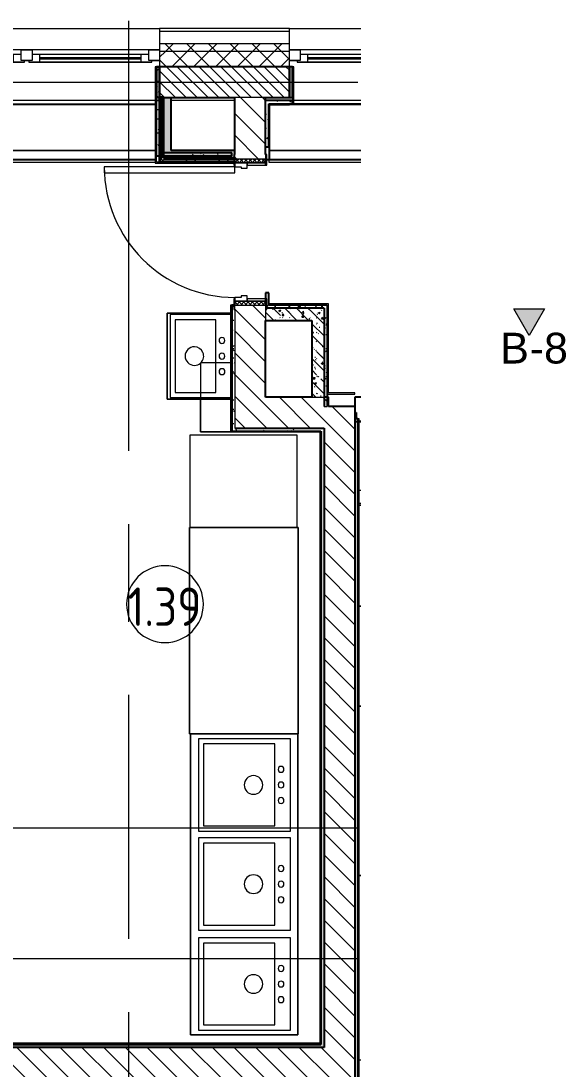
# Model space of a CAD drawing. Header units: millimetres. Extents: x 39286 to 136192, y -1987 to 27400.
# Drawn here: x 55958 to 59505, y 20580 to 27398 of the extents above; entities that cross this region are included whole.
import ezdxf

# ---------------------------------------------------------------- set-up
doc = ezdxf.new("R2010")
doc.units = ezdxf.units.MM
doc.linetypes.add('Осевая', pattern=[3175, 635, -476.25, 1587.5, -476.25])
for name, color, linetype, lineweight in [('A-AREA-IDEN', 7, 'Continuous', 9), ('A-DOOR', 7, 'Continuous', 9), ('A-DOOR-1', 7, 'Continuous', 13), ('A-DOOR-FRAM', 7, 'Continuous', 13), ('A-DOOR-FRAM-1', 7, 'Continuous', 9), ('A-GLAZ', 7, 'Continuous', 9), ('A-GLAZ-1', 7, 'Continuous', 13), ('A-GLAZ-CWMG', 7, 'Continuous', 9), ('A-GLAZ-CWMG-1', 7, 'Continuous', 25), ('A-WALL', 7, 'Continuous', 9), ('G-ANNO-SYMB', 7, 'Continuous', 9), ('I-WALL', 7, 'Continuous', 9), ('P-SANR-FIXT', 7, 'Continuous', 9), ('Оси', 7, 'Continuous', 9), ('Оси-2', 7, 'Осевая', 9)]:
    doc.layers.add(name, color=color, linetype=linetype, lineweight=lineweight)
for name, color, linetype, lineweight, true_color in [('A-WALL-1', 7, 'Continuous', 25, 0x3c3c3c), ('A-WALL-2', 7, 'Continuous', 35, 0x3c3c3c), ('A-WALL-3', 7, 'Continuous', 13, 0x3c3c3c), ('A-WALL-FNSH-1', 7, 'Continuous', 9, 0x3c3c3c), ('A-WALL-FNSH-2', 7, 'Continuous', 13, 0x3c3c3c), ('I-FURN-1', 7, 'Continuous', 9, 0xf0f0f0)]:
    doc.layers.add(name, color=color, linetype=linetype, lineweight=lineweight, true_color=true_color)
doc.styles.add('Arial_1', font='arial.ttf', dxfattribs={"height": 200})
doc.styles.add('GOST Common', font='GOST_Common.ttf', dxfattribs={"width": 0.9, "height": 250})
pattern_1 = [(135, (0, 0), (-70.71068, -70.71068), [])]
pattern_2 = [(45, (0, 0), (-70.71068, 70.71068), []), (135, (0, 0), (-70.71068, -70.71068), [])]
pattern_3 = [(135, (0, 0), (-75.43415, -75.43415), [106.68, -17.78, 3.556, -17.78]), (135, (0, 75.39), (-75.43415, -75.43415), []), (50, (0, 0), (127.52922, -11.15758), [13.335, -146.685]), (355, (0, 0), (-24.66966, 133.74002), [10.668, -117.348]), (100.451, (10.63, -0.93), (102.85973, 122.58178), [11.333, -124.663]), (46.184, (0, 35.56), (189.75516, -29.43036), [20.002, -220.027]), (96.636, (15.81, 33.1), (166.1822, 173.1996), [17, -186.995]), (351.184, (0, 35.56), (166.18393, 173.1976), [16.002, -176.022]), (21, (17.78, 26.67), (106.13027, -71.58603), [13.335, -146.685]), (326, (17.78, 26.67), (43.26188, 128.93175), [10.668, -117.348]), (71.451, (26.62, 20.7), (149.39198, 57.34505), [11.333, -124.663]), (37.5, (0, 0), (2.162228, 59.188357), [3.353, -112.573, 3.353, -115.773, -117.793]), (37.5, (0, 0), (2.162228, 59.188357), [-235.052, 3.353, -114.44]), (7.5, (0, 0), (46.77386, 70.12615), [3.353, -64.567, 3.353, -109.906, -44.894]), (7.5, (0, 0), (46.77386, 70.12615), [-181.178, 3.353, -41.542]), (327.5, (-39.65, 0), (94.91367, -4.010093), [3.353, -41.097, 3.353, -135.331, -184.023]), (327.5, (-39.65, 0), (94.91367, -4.010093), [-183.134, 3.353, -180.67]), (317.5, (-57.43, 0), (103.69057, 17.79882), [3.353, -54.432, 3.353, -88.748, -130.683]), (317.5, (-57.43, 0), (103.69057, 17.79882), [-149.885, 3.353, -127.33])]
pattern_4 = [(0, (0, 0), (121.92, 30.48), [10.058, -81.382, 10.058, -81.382, -487.68]), (0, (0, 0), (121.92, 30.48), [-182.88, 10.058, -172.822, 10.058, -81.382, -213.36]), (0, (0, 0), (121.92, 30.48), [-457.2, 10.058, -50.902, 10.058, -142.342]), (120, (45.72, 15.24), (-87.356454, 90.345817), [10.058, -81.382, 10.058, -81.382, -487.68]), (120, (45.72, 15.24), (-87.356454, 90.345817), [-182.88, 10.058, -172.822, 10.058, -81.382, -213.36]), (120, (45.72, 15.24), (-87.356454, 90.345817), [-457.2, 10.058, -50.902, 10.058, -142.342]), (240, (60.96, 76.2), (-34.563546, -120.825817), [10.058, -81.382, 10.058, -81.382, -487.68]), (240, (60.96, 76.2), (-34.563546, -120.825817), [-182.88, 10.058, -172.822, 10.058, -81.382, -213.36]), (240, (60.96, 76.2), (-34.563546, -120.825817), [-457.2, 10.058, -50.902, 10.058, -142.342])]
pattern_5 = [(45, (0, 0), (-106.066, 106.066), []), (135, (0, 0), (-106.066, -106.066), [])]

# ---------------------------------------------------------------- blocks, each defined once
blk = doc.blocks.new('Прямоугольный импост - Импост структурный с накладкой - 160мм Темный-32302292-План разверток пом_ 1_38_ Этаж 1')
at = {"layer": 'A-GLAZ-CWMG-1'}
for p, q in [((-39.4, 140), (0, 140)), ((0, 140), (0, 40)), ((-10, 40), (-10, 0)), ((0, 40), (-10, 40)), ((-10, 0), (0, 0)), ((0, 0), (0, -17)), ((0, -17), (-39.4, -17))]:
    blk.add_line(p, q, dxfattribs=at)
blk = doc.blocks.new('110_Дверь_СКБ_1Ст_Внутренняя1 - Д-11л 950х2100-32173567-План разверток пом_ 1_38_ Этаж 1')
at = {"layer": 'A-DOOR'}
h = blk.add_hatch(dxfattribs=at)
h.set_pattern_fill('FP_4', color=256, style=0, pattern_type=2)
h.set_pattern_definition([(135, (1826.41, 164.685), (-14.14214, -14.14214), []), (225, (1826.41, 164.685), (14.14214, -14.14214), [])])
h.paths.add_polyline_path([(462.5, -100), (487.5, -100), (487.5, 100), (462.5, 100)])
at = {"layer": 'A-DOOR-FRAM-1'}
h = blk.add_hatch(dxfattribs=at)
h.set_pattern_fill('FP_5', color=256, style=0, pattern_type=2)
h.set_pattern_definition([(45, (-296.384, 164.685), (-14.1421, 14.1421), []), (135, (-296.384, 164.685), (-14.1421, -14.1421), [])])
h.paths.add_polyline_path([(-462.5, -100), (-437.5, -100), (-437.5, 100), (-462.5, 100)])
at = {"layer": 'A-DOOR'}
blk.add_arc((437.5, 100), 850, 90, 180, dxfattribs=at)
at = {"layer": 'A-DOOR-1'}
for p, q in [((437.5, 950), (397.5, 950)), ((397.5, 950), (397.5, 100)), ((437.5, 100), (437.5, 950)), ((397.5, 100), (437.5, 100))]:
    blk.add_line(p, q, dxfattribs=at)
at = {"layer": 'A-DOOR-FRAM'}
for p, q in [((-422.5, 108), (-492.5, 108)), ((-492.5, 108), (-492.5, 100)), ((-492.5, 100), (-422.5, 100)), ((-437.5, 100), (-462.5, 100)), ((-462.5, 100), (-462.5, -100)), ((-412.5, 100), (-437.5, 100)), ((-437.5, 100), (-437.5, 20)), ((-437.5, -100), (-437.5, 100)), ((-422.5, 100), (-437.5, 100)), ((-437.5, 100), (-437.5, 99)), ((-437.5, 99), (-422.5, 99)), ((-422.5, 100), (-422.5, 108)), ((-422.5, 99), (-422.5, 100)), ((-412.5, 60), (-412.5, 100)), ((437.5, 100), (437.5, 60)), ((462.5, 100), (437.5, 100)), ((517.5, 108), (447.5, 108)), ((447.5, 108), (447.5, 100)), ((462.5, 100), (447.5, 100)), ((447.5, 100), (447.5, 99)), ((447.5, 100), (517.5, 100)), ((447.5, 99), (462.5, 99)), ((462.5, 20), (462.5, 100)), ((487.5, 100), (462.5, 100)), ((462.5, 100), (462.5, -100)), ((462.5, 99), (462.5, 100)), ((487.5, -100), (487.5, 100)), ((517.5, 100), (517.5, 108)), ((-437.5, 20), (-402.5, 20)), ((-422.5, 20), (-437.5, 20)), ((-437.5, 20), (-437.5, -100)), ((-422.5, -100), (-422.5, 20)), ((-402.5, 60), (-412.5, 60)), ((-402.5, 20), (-402.5, 60)), ((437.5, 60), (427.5, 60)), ((427.5, 60), (427.5, 20)), ((427.5, 20), (462.5, 20)), ((462.5, 20), (447.5, 20)), ((447.5, 20), (447.5, -100)), ((462.5, -100), (462.5, 20)), ((-422.5, -100), (-492.5, -100)), ((-492.5, -100), (-492.5, -108)), ((-492.5, -108), (-422.5, -108)), ((-462.5, -100), (-437.5, -100)), ((-437.5, -100), (-422.5, -100)), ((-422.5, -108), (-422.5, -100)), ((447.5, -100), (462.5, -100)), ((517.5, -100), (447.5, -100)), ((447.5, -100), (447.5, -108)), ((447.5, -108), (517.5, -108)), ((462.5, -100), (487.5, -100)), ((517.5, -108), (517.5, -100))]:
    blk.add_line(p, q, dxfattribs=at)
blk = doc.blocks.new('120_Окно_СКБ_2Ст - 120_Окно_СКБ_2Ст 2100х2400 _мал створка справа_-19092174-План разверток пом_ 1_38_ Этаж 1')
at = {"layer": 'A-GLAZ'}
for p, q in [((1050, -5), (-1050, -5)), ((-930, -55), (100, -55)), ((100, -65), (-930, -65)), ((270, -55), (930, -55)), ((930, -65), (270, -65)), ((-1050, -75), (-1000, -75)), ((170, -75), (200, -75)), ((1000, -75), (1050, -75))]:
    blk.add_line(p, q, dxfattribs=at)
at = {"layer": 'A-GLAZ-1'}
for p, q in [((-1050, -75), (-1050, -5)), ((-1050, -5), (-980, -5)), ((-980, -5), (-980, -75)), ((150, -35), (-980, -35)), ((-980, -35), (-980, -75)), ((-930, -85), (-930, -35)), ((100, -85), (100, -35)), ((150, -75), (150, -5)), ((150, -5), (220, -5)), ((150, -75), (150, -35)), ((220, -5), (220, -75)), ((980, -35), (220, -35)), ((220, -35), (220, -75)), ((270, -85), (270, -35)), ((930, -85), (930, -35)), ((980, -75), (980, -5)), ((980, -5), (1050, -5)), ((980, -75), (980, -35)), ((1050, -5), (1050, -75)), ((-980, -75), (-1050, -75)), ((-980, -75), (-1000, -75)), ((-1000, -75), (-1000, -85)), ((-1000, -85), (170, -85)), ((170, -85), (-1000, -85)), ((220, -75), (150, -75)), ((170, -75), (150, -75)), ((170, -85), (170, -75)), ((220, -75), (200, -75)), ((200, -75), (200, -85)), ((200, -85), (1000, -85)), ((1000, -85), (200, -85)), ((1050, -75), (980, -75)), ((1000, -75), (980, -75)), ((1000, -85), (1000, -75))]:
    blk.add_line(p, q, dxfattribs=at)
blk = doc.blocks.new('120_Окно_СКБ_2Ст - 120_Окно_СКБ_2Ст 2300х2400 _мал створка справа_-19949978-План разверток пом_ 1_38_ Этаж 1')
at = {"layer": 'A-GLAZ'}
for p, q in [((-685.6, -5), (-1150, -5)), ((-1030, -55), (-685.6, -55)), ((-685.6, -65), (-1030, -65)), ((-1150, -75), (-1100, -75))]:
    blk.add_line(p, q, dxfattribs=at)
at = {"layer": 'A-GLAZ-1'}
for p, q in [((-1150, -75), (-1150, -5)), ((-1150, -5), (-1080, -5)), ((-1080, -5), (-1080, -75)), ((-685.6, -35), (-1080, -35)), ((-1080, -35), (-1080, -75)), ((-1030, -85), (-1030, -35)), ((-1080, -75), (-1150, -75)), ((-1080, -75), (-1100, -75)), ((-1100, -75), (-1100, -85)), ((-1100, -85), (-685.6, -85)), ((-685.6, -85), (-1100, -85))]:
    blk.add_line(p, q, dxfattribs=at)
blk = doc.blocks.new('Стол базовый прямоугольный - 1_222п-25546298-План разверток пом_ 1_38_ Этаж 1')
at = {"layer": 'I-FURN-1'}
for p, q in [((350, 300), (-350, 300)), ((-350, 300), (-350, -300)), ((350, -300), (350, 300)), ((-350, -300), (350, -300))]:
    blk.add_line(p, q, dxfattribs=at)
blk = doc.blocks.new('Мойка кухонная - Мойка Steel Hammer SH R 5151 GLOWE 2-25614168-План разверток пом_ 1_38_ Этаж 1')
at = {"layer": 'P-SANR-FIXT'}
for p, q in [((-270, -5.7), (-270, -400)), ((270, -201.6), (270, -5.7)), ((43, -102.3), (-236.6, -102.3)), ((-236.6, -102.3), (-236.6, -366.4)), ((236.1, -102.3), (43, -102.3)), ((236.1, -201.6), (236.1, -102.3)), ((236.1, -366.4), (236.1, -201.6)), ((270, -400), (270, -201.6)), ((-270, -400), (270, -400)), ((-236.6, -366.4), (236.1, -366.4))]:
    blk.add_line(p, q, dxfattribs=at)
for centre, radius, start, end in [((-101.6, -61.9), 19, 90, 180), ((-101.6, -61.9), 19, 180, 270), ((-101.6, -61.9), 19, 360, 90), ((-101.6, -61.9), 19.1, 270, 360), ((0, -61.9), 19, 360, 180), ((0, -61.9), 19, 180, 360), ((101.6, -61.9), 19.1, 360, 180), ((101.6, -61.9), 19.1, 180, 360), ((0, -241.3), 60.5, 45, 180), ((0, -241.3), 60.5, 41.2611, 44.69648), ((0, -241.3), 60.5, 360, 41.2611), ((0, -241.3), 60.5, 180, 360)]:
    blk.add_arc(centre, radius, start, end, dxfattribs=at)
blk = doc.blocks.new('Мойка кухонная - Мойка Steel Hammer SH R 5151 GLOWE 4-25621774-План разверток пом_ 1_38_ Этаж 1')
at = {"layer": 'P-SANR-FIXT'}
for p, q in [((300, 0), (-300, 0)), ((-300, 0), (-300, -600)), ((300, -600), (300, 0)), ((266.1, -102.3), (-266.6, -102.3)), ((-266.6, -102.3), (-266.6, -566.4)), ((266.1, -566.4), (266.1, -102.3)), ((-300, -600), (300, -600)), ((-266.6, -566.4), (266.1, -566.4))]:
    blk.add_line(p, q, dxfattribs=at)
for centre, radius, start, end in [((-101.6, -61.9), 19, 90, 180), ((-101.6, -61.9), 19, 180, 270), ((-101.6, -61.9), 19, 360, 90), ((-101.6, -61.9), 19.1, 270, 360), ((0, -61.9), 19, 360, 180), ((0, -61.9), 19, 180, 360), ((101.6, -61.9), 19.1, 360, 180), ((101.6, -61.9), 19.1, 180, 360), ((0, -241.3), 60.5, 360, 180), ((0, -241.3), 60.5, 180, 360)]:
    blk.add_arc(centre, radius, start, end, dxfattribs=at)
blk = doc.blocks.new('Стол базовый прямоугольный - 1_10п-25623330-План разверток пом_ 1_38_ Этаж 1')
at = {"layer": 'I-FURN-1'}
for p, q in [((-600, -281.5), (-600, -292.9)), ((600, -292.9), (600, -281.5))]:
    blk.add_line(p, q, dxfattribs=at)
blk = doc.blocks.new('Стол базовый прямоугольный - 1_9п-25623437-План разверток пом_ 1_38_ Этаж 1')
at = {"layer": 'I-FURN-1'}
for p, q in [((-550, -281.5), (-550, -292.9)), ((550, -292.9), (550, -281.5))]:
    blk.add_line(p, q, dxfattribs=at)
blk = doc.blocks.new('Мойка кухонная - Мойка Steel Hammer SH R 5151 GLOWE 2-25623856-План разверток пом_ 1_38_ Этаж 1')
at = {"layer": 'P-SANR-FIXT'}
blk.add_line((270, 19.4), (270, 8), dxfattribs=at)
blk = doc.blocks.new('Зашивка приборов отопления8 - Зашивка приборов отопления-33277697-План разверток пом_ 1_38_ Этаж 1')
at = {"layer": 'A-WALL'}
for p, q in [((54112, 26880), (52068, 26880)), ((52060.5, 26860), (52060.5, 26852)), ((52068, 26555), (54112, 26555)), ((54112, 26555), (52068, 26555)), ((52068, 26480), (54112, 26480))]:
    blk.add_line(p, q, dxfattribs=at)
blk = doc.blocks.new('Зашивка приборов отопления9 - Зашивка приборов отопления-33277916-План разверток пом_ 1_38_ Этаж 1')
at = {"layer": 'A-WALL'}
for p, q in [((52169.4, 26880), (51733, 26880)), ((51578, 26555), (52169.4, 26555)), ((52169.4, 26555), (51578, 26555)), ((51570, 26500), (51570, 26480)), ((51570, 26480), (52169.4, 26480))]:
    blk.add_line(p, q, dxfattribs=at)
blk = doc.blocks.new('Марка_Помещения - Номер-25198446-План разверток пом_ 1_38_ Этаж 1')
at = {"layer": 'A-AREA-IDEN'}
for start, end in [(360, 180), (180, 360)]:
    blk.add_arc((0, 0), 2.5, start, end, dxfattribs=at)
blk = doc.blocks.new('Фасад - Марка фасада_Указатель-25386507-План разверток пом_ 1_38_ Этаж 1')
at = {"layer": 'G-ANNO-SYMB'}
blk.add_hatch(color=256, dxfattribs=at).paths.add_polyline_path([(-1, 0), (0, 1.732), (1, 0), (0, 0)])
for p, q in [((0, 1.732), (-1, 0)), ((1, 0), (0, 1.732)), ((-1, 0), (0, 0)), ((0, 0), (1, 0))]:
    blk.add_line(p, q, dxfattribs=at)

msp = doc.modelspace()

# ---------------------------------------------------------------- hatches: boundary and pattern name
at = {"layer": 'A-WALL'}
h = msp.add_hatch(dxfattribs=at)
h.set_pattern_fill('FP_9', color=256, style=0, pattern_type=2)
h.set_pattern_definition(pattern_2)
h.paths.add_polyline_path([(57705, 27200), (57705, 27250), (56860, 27250), (56860, 27200), (57668, 27200)])
h.paths.add_polyline_path([(54760, 27200), (54760, 27250), (53860, 27250), (53860, 27200), (54158.6, 27200)])
h.paths.add_polyline_path([(50860, 27200), (51760, 27200), (51760, 27250), (50860, 27250)])
h.paths.add_polyline_path([(44560, 27200), (44560, 27250), (42160, 27250), (42160, 27200), (44131.5, 27200)])
h.paths.add_polyline_path([(48760, 27200), (48760, 27250), (47660, 27250), (47660, 27200), (48643.7, 27200)])
h = msp.add_hatch(dxfattribs=at)
h.set_pattern_fill('FP_9', color=256, style=0, pattern_type=2)
h.set_pattern_definition(pattern_2)
h.paths.add_polyline_path([(57668, 27100), (57705, 27100), (57705, 27200), (56860, 27200), (56860, 27100), (57166.7, 27100)])
h.paths.add_polyline_path([(51760, 27100), (51760, 27200), (50860, 27200), (50860, 27100), (51150.4, 27100)])
h.paths.add_polyline_path([(53860, 27100), (54760, 27100), (54760, 27200), (53860, 27200)])
h.paths.add_polyline_path([(48160, 27100), (48760, 27100), (48760, 27200), (47660, 27200), (47660, 27100), (48142.3, 27100)])
h.paths.add_polyline_path([(44560, 27100), (44560, 27200), (42160, 27200), (42160, 27100), (44131.5, 27100)])
h = msp.add_hatch(dxfattribs=at)
h.set_pattern_fill('FP_1', color=256, style=0, pattern_type=2)
h.set_pattern_definition([(135, (0, 0), (-35.35534, -35.35534), [])])
h.paths.add_polyline_path([(57705, 26900), (57705, 27100), (56860, 27100), (56860, 26900), (57668, 26900)])
h.paths.add_polyline_path([(54158.6, 26900), (54160, 26900), (54160, 27100), (53860, 27100), (53860, 26900)])
h.paths.add_polyline_path([(47660, 26900), (48160, 26900), (48160, 27100), (47660, 27100), (47660, 27095.3)])
h.paths.add_polyline_path([(42780, 26900), (44560, 26900), (44560, 27100), (42760, 27100), (42760, 26900)])
h.paths.add_polyline_path([(50860, 26900), (51760, 26900), (51760, 27100), (50860, 27100), (50860, 27095.3)])
at = {"layer": 'I-WALL'}
h = msp.add_hatch(dxfattribs=at)
h.set_pattern_fill('FP_17', color=256, style=0, pattern_type=2)
h.set_pattern_definition(pattern_4)
h.paths.add_polyline_path([(56840, 26900), (56860, 26900), (56860, 27100), (56840, 27100)])
h = msp.add_hatch(dxfattribs=at)
h.set_pattern_fill('FP_17', color=256, style=0, pattern_type=2)
h.set_pattern_definition(pattern_4)
h.paths.add_polyline_path([(57705, 26900), (57725, 26900), (57725, 27100), (57705, 27100)])
h = msp.add_hatch(dxfattribs=at)
h.set_pattern_fill('FP_17', color=256, style=0, pattern_type=2)
h.set_pattern_definition(pattern_4)
h.paths.add_polyline_path([(56840, 26540), (56860, 26540), (56860, 26880), (56840, 26880), (56840, 26819.9)])
h = msp.add_hatch(dxfattribs=at)
h.set_pattern_fill('FP_18', color=256, style=0, pattern_type=2)
h.set_pattern_definition(pattern_5)
h.paths.add_polyline_path([(56872.5, 26480), (56872.5, 26900), (56860, 26900), (56860, 26480)])
h = msp.add_hatch(dxfattribs=at)
h.set_pattern_fill('FP_18', color=256, style=0, pattern_type=2)
h.set_pattern_definition(pattern_5)
h.paths.add_polyline_path([(56872.5, 26492.5), (56885, 26492.5), (56885, 26900), (56872.5, 26900), (56872.5, 26819.9)])
for points in [[(56935, 26505), (56935, 26900), (56885, 26900), (56885, 26505)], [(57342, 26505), (57342, 26530), (57350, 26530), (57350, 26555), (56935, 26555), (56935, 26505), (57166.7, 26505)]]:
    msp.add_hatch(color=256, dxfattribs=at).paths.add_polyline_path(points)
h = msp.add_hatch(dxfattribs=at)
h.set_pattern_fill('FP_2', color=256, style=0, pattern_type=2)
h.set_pattern_definition(pattern_1)
h.paths.add_polyline_path([(57350, 24750), (57550, 24750), (57550, 25550), (57350, 25550), (57350, 25167.9)])
h.paths.add_polyline_path([(57550, 26500), (57550, 26900), (57350, 26900), (57350, 26500)])
h = msp.add_hatch(dxfattribs=at)
h.set_pattern_fill('FP_17', color=256, style=0, pattern_type=2)
h.set_pattern_definition(pattern_4)
h.paths.add_polyline_path([(57668, 26860), (57725, 26860), (57725, 26880), (57550, 26880), (57550, 26860), (57578, 26860)])
h = msp.add_hatch(dxfattribs=at)
h.set_pattern_fill('FP_17', color=256, style=0, pattern_type=2)
h.set_pattern_definition(pattern_4)
h.paths.add_polyline_path([(57558, 25550), (57570, 25550), (57570, 25630), (57550, 25630), (57550, 25590), (57558, 25590), (57558, 25553.2)])
h.paths.add_polyline_path([(57550, 26580), (57570, 26580), (57570, 26860), (57550, 26860), (57550, 26819.9)])
h = msp.add_hatch(dxfattribs=at)
h.set_pattern_fill('FP_17', color=256, style=0, pattern_type=2)
h.set_pattern_definition(pattern_4)
h.paths.add_polyline_path([(57166.7, 26520), (57330, 26520), (57330, 26540), (56840, 26540), (56840, 26520)])
h = msp.add_hatch(dxfattribs=at)
h.set_pattern_fill('FP_18', color=256, style=0, pattern_type=2)
h.set_pattern_definition(pattern_5)
h.paths.add_polyline_path([(56885, 26480), (57342, 26480.2), (57342, 26492.5), (56872.5, 26492.5), (56872.5, 26480)])
h = msp.add_hatch(dxfattribs=at)
h.set_pattern_fill('FP_18', color=256, style=0, pattern_type=2)
h.set_pattern_definition(pattern_5)
h.paths.add_polyline_path([(56885, 26492.5), (57342, 26492.5), (57342, 26505), (56885, 26505)])
h = msp.add_hatch(dxfattribs=at)
h.set_pattern_fill('FP_17', color=256, style=0, pattern_type=2)
h.set_pattern_definition(pattern_4)
h.paths.add_polyline_path([(57350, 24750), (57350, 25520), (57342, 25520), (57342, 25550), (57330, 25550), (57330, 24750)])
h = msp.add_hatch(dxfattribs=at)
h.set_pattern_fill('FP_8', color=256, style=0, pattern_type=2)
h.set_pattern_definition(pattern_3)
h.paths.add_polyline_path([(57850, 25450), (57850, 25530), (57558, 25530), (57558, 25520), (57550, 25520), (57550, 25450), (57668, 25450)])
h = msp.add_hatch(dxfattribs=at)
h.set_pattern_fill('FP_17', color=256, style=0, pattern_type=2)
h.set_pattern_definition(pattern_4)
h.paths.add_polyline_path([(57668, 25530), (57930, 25530), (57930, 25550), (57558, 25550), (57558, 25530)])
h = msp.add_hatch(dxfattribs=at)
h.set_pattern_fill('FP_8', color=256, style=0, pattern_type=2)
h.set_pattern_definition(pattern_3)
h.paths.add_polyline_path([(57850, 24950), (57930, 24950), (57930, 25530), (57850, 25530), (57850, 25167.9)])
h = msp.add_hatch(dxfattribs=at)
h.set_pattern_fill('FP_17', color=256, style=0, pattern_type=2)
h.set_pattern_definition(pattern_4)
h.paths.add_polyline_path([(57930, 24890), (57950, 24890), (57950, 25550), (57930, 25550), (57930, 25167.9)])
h = msp.add_hatch(dxfattribs=at)
h.set_pattern_fill('FP_2', color=256, style=0, pattern_type=2)
h.set_pattern_definition(pattern_1)
h.paths.add_polyline_path([(57930, 24750), (57930, 24890), (57960, 24890), (57960, 24950), (57550, 24950), (57550, 24750), (57668, 24750)])
h = msp.add_hatch(dxfattribs=at)
h.set_pattern_fill('FP_2', color=256, style=0, pattern_type=2)
h.set_pattern_definition(pattern_1)
h.paths.add_polyline_path([(58130, 20720), (58130, 24890), (57930, 24890), (57930, 20720)])
h = msp.add_hatch(dxfattribs=at)
h.set_pattern_fill('FP_17', color=256, style=0, pattern_type=2)
h.set_pattern_definition(pattern_4)
h.paths.add_polyline_path([(57330, 24730), (57930, 24730), (57930, 24750), (57330, 24750)])
h = msp.add_hatch(dxfattribs=at)
h.set_pattern_fill('FP_17', color=256, style=0, pattern_type=2)
h.set_pattern_definition(pattern_4)
h.paths.add_polyline_path([(58150, 18720), (58150, 19320), (58138, 19320), (58138, 19290), (58130, 19290), (58130, 18720)])
h.paths.add_polyline_path([(58150, 20420), (58150, 24810), (58130, 24810), (58130, 20450), (58138, 20450), (58138, 20420)])
h = msp.add_hatch(dxfattribs=at)
h.set_pattern_fill('FP_17', color=256, style=0, pattern_type=2)
h.set_pattern_definition(pattern_4)
h.paths.add_polyline_path([(57910, 20740), (57930, 20740), (57930, 24730), (57910, 24730), (57910, 20748)])
h = msp.add_hatch(dxfattribs=at)
h.set_pattern_fill('FP_17', color=256, style=0, pattern_type=2)
h.set_pattern_definition(pattern_4)
h.paths.add_polyline_path([(51620, 20720), (57930, 20720), (57930, 20740), (51600, 20740), (51600, 20720)])
h = msp.add_hatch(dxfattribs=at)
h.set_pattern_fill('FP_2', color=256, style=0, pattern_type=2)
h.set_pattern_definition(pattern_1)
h.paths.add_polyline_path([(58130, 20520), (58130, 20720), (51600, 20720), (51600, 20520), (57930, 20520)])

# ---------------------------------------------------------------- linework, layer by layer
at = {"layer": 'A-WALL'}
for p, q in [((54760, 27350), (56860, 27350)), ((57705, 27350), (58169.4, 27350)), ((57705, 27250), (56860, 27250)), ((57705, 27200), (56860, 27200)), ((56872.5, 26492.5), (56872.5, 26900)), ((57550, 26900), (57350, 26900)), ((57342, 26492.5), (56872.5, 26492.5)), ((57350, 25520), (57350, 24750)), ((57550, 25520), (57550, 25450)), ((57850, 24950), (57930, 24950)), ((57930, 24890), (57950, 24890))]:
    msp.add_line(p, q, dxfattribs=at)
at = {"layer": 'A-WALL-1'}
for p, q in [((56860, 27100), (56840, 27100)), ((56840, 27100), (56840, 26900)), ((56860, 27100), (56860, 26900)), ((57705, 27100), (56860, 27100)), ((56860, 26900), (56860, 27100)), ((57725, 27100), (56860, 27100)), ((57705, 26900), (57705, 27100)), ((57705, 27100), (57705, 26900)), ((57725, 26900), (57725, 27100)), ((56840, 26900), (56860, 26900)), ((56860, 26880), (56840, 26880)), ((56840, 26520), (56840, 26880)), ((56885, 26900), (57350, 26900)), ((56935, 26555), (56935, 26900)), ((57350, 26530), (57350, 26900)), ((57550, 26900), (57705, 26900)), ((57550, 26530), (57550, 26900)), ((57725, 26880), (57550, 26880)), ((57705, 26900), (57725, 26900)), ((57725, 26860), (57725, 26880)), ((57570, 26580), (57570, 26860)), ((57570, 26860), (57725, 26860)), ((57330, 26540), (56860, 26540)), ((57350, 26555), (56935, 26555)), ((57330, 26520), (57330, 26540)), ((57550, 26580), (57570, 26580)), ((56840, 26520), (57330, 26520)), ((57570, 25630), (57550, 25630)), ((57550, 25630), (57550, 25590)), ((57570, 25550), (57570, 25630)), ((57342, 25550), (57330, 25550)), ((57330, 25550), (57330, 24730)), ((57930, 25530), (57558, 25530)), ((57950, 25550), (57570, 25550)), ((57930, 25530), (57930, 24890)), ((57950, 25550), (57950, 24890)), ((57550, 25450), (57850, 25450)), ((57550, 24950), (57550, 25450)), ((57850, 25450), (57850, 24950)), ((57850, 24950), (57550, 24950)), ((57960, 24950), (57930, 24950)), ((57960, 24890), (57960, 24950)), ((58130, 24890), (57960, 24890)), ((58130, 24890), (58130, 20450)), ((57350, 24750), (57930, 24750)), ((57930, 24750), (57930, 20720)), ((58150, 24810), (58130, 24810)), ((58150, 24810), (58150, 20420)), ((57330, 24730), (57910, 24730)), ((57910, 24730), (57910, 20740)), ((51620, 20740), (57910, 20740)), ((57930, 20720), (51600, 20720))]:
    msp.add_line(p, q, dxfattribs=at)
at = {"layer": 'A-WALL-2'}
for p, q in [((56860, 26900), (56860, 26480)), ((56885, 26900), (56860, 26900)), ((56885, 26505), (56885, 26900)), ((56860, 26480), (57342, 26480)), ((57342, 26505), (56885, 26505))]:
    msp.add_line(p, q, dxfattribs=at)
at = {"layer": 'A-WALL-3'}
for p, q in [((56860, 27330), (56860, 27100)), ((57705, 27330), (56860, 27330)), ((57705, 27100), (57705, 27330))]:
    msp.add_line(p, q, dxfattribs=at)
at = {"layer": 'A-WALL-FNSH-1'}
for p, q in [((57705, 27350), (56860, 27350)), ((56860, 27350), (56860, 27330)), ((57705, 27330), (57705, 27350))]:
    msp.add_line(p, q, dxfattribs=at)
at = {"layer": 'A-WALL-FNSH-2'}
for p, q in [((56840, 27100), (56832, 27100)), ((56832, 27100), (56832, 26855)), ((57733, 27100), (57725, 27100)), ((57733, 26856), (57733, 27100)), ((56840, 26855), (56840, 26900)), ((57725, 26900), (57725, 26856)), ((56832, 26855), (56840, 26855)), ((56832, 26852), (56832, 26472)), ((56840, 26852), (56832, 26852)), ((57578, 26852), (57705, 26852)), ((57578, 26500), (57578, 26852)), ((57705, 26852), (57705, 26860)), ((57725, 26856), (57733, 26856)), ((57570, 26580), (57570, 26500)), ((56832, 26472), (57342, 26472)), ((56840, 26480), (56840, 26520)), ((56860, 26480), (56840, 26480)), ((57570, 26500), (57578, 26500)), ((57330, 25550), (57322, 25550)), ((57322, 25550), (57322, 24722)), ((57958, 25558), (57570, 25558)), ((57958, 24978), (57958, 25558)), ((57950, 24970), (58130, 24970)), ((58130, 24978), (57958, 24978)), ((58130, 24970), (58130, 24978)), ((58158, 24809), (58150, 24809)), ((58158, 20420), (58158, 24809)), ((57910, 24722), (57322, 24722)), ((57902, 24722), (57902, 20748)), ((57902, 20748), (51628, 20748))]:
    msp.add_line(p, q, dxfattribs=at)
at = {"layer": 'I-FURN-1'}
for p, q in [((57322, 25498), (56909.1, 25498)), ((56909.1, 25498), (56909.1, 24937.8)), ((56909.1, 24937.8), (56909.1, 25498)), ((56909.1, 25498), (57322, 25498)), ((57333.9, 25175), (57126.1, 25175)), ((57126.1, 25175), (57126.1, 24725)), ((57333.9, 24725), (57333.9, 25175)), ((56909.1, 24937.8), (57126.1, 24937.8)), ((57126.1, 24937.8), (56909.1, 24937.8)), ((57126.1, 24937.8), (57126.1, 24948)), ((57126.1, 24937.8), (57322, 24937.8)), ((57322, 24937.8), (57126.1, 24937.8)), ((57126.1, 24725), (57126.1, 24937.8)), ((58169.4, 24795), (58148.5, 24795)), ((58148.5, 24795), (58148.5, 24345)), ((57126.1, 24725), (57333.9, 24725)), ((57322, 24725), (57126.1, 24725)), ((58148.5, 24345), (58169.4, 24345)), ((58158, 24248.7), (58169.4, 24248.7)), ((58169.4, 24248.7), (58158, 24248.7)), ((58169.4, 24247.7), (58158, 24247.7)), ((58158, 24247.7), (58169.4, 24247.7)), ((57056.2, 24103.4), (57053.6, 24103.4)), ((57053.6, 24103.4), (57053.6, 22760.8)), ((57053.6, 22760.8), (57053.6, 24103.4)), ((57053.6, 24103.4), (57056.2, 24103.4)), ((57756.2, 24103.4), (57056.2, 24103.4)), ((57056.2, 24103.4), (57756.2, 24103.4)), ((57760.7, 24103.4), (57756.2, 24103.4)), ((57756.2, 24103.4), (57760.7, 24103.4)), ((57760.7, 22760.8), (57760.7, 24103.4)), ((57760.7, 24103.4), (57760.7, 22760.8)), ((58158, 23591.9), (58169.4, 23591.9)), ((58169.4, 23591.9), (58158, 23591.9)), ((58169.4, 23590.9), (58158, 23590.9)), ((58158, 23590.9), (58169.4, 23590.9)), ((58158, 22941.4), (58169.4, 22941.4)), ((58169.4, 22941.4), (58158, 22941.4)), ((57053.6, 22760.8), (57060.5, 22760.8)), ((57060.5, 22760.8), (57053.6, 22760.8)), ((57760.5, 22761.5), (57060.5, 22761.5)), ((57060.5, 22761.5), (57060.5, 20801.5)), ((57060.5, 22761.5), (57760.5, 22761.5)), ((57060.5, 22760.8), (57760.5, 22760.8)), ((57760.5, 22760.8), (57060.5, 22760.8)), ((57060.5, 20801.5), (57060.5, 22760.8)), ((57760.5, 20801.5), (57760.5, 22761.5)), ((57760.5, 22760.8), (57760.5, 20801.5)), ((57060.5, 20801.5), (57760.5, 20801.5)), ((57760.5, 20801.5), (57060.5, 20801.5))]:
    msp.add_line(p, q, dxfattribs=at)
at = {"layer": 'I-WALL'}
for p, q in [((56832, 26880), (54788, 26880)), ((57350, 26880), (56935, 26880)), ((58169.4, 26880), (57733, 26880)), ((54788, 26860), (56832, 26860)), ((56832, 26852), (54788, 26852)), ((58169.4, 26852), (57705, 26852)), ((58169.4, 26860), (57733, 26860)), ((54788, 26500), (56832, 26500)), ((56832, 26492), (54788, 26492)), ((57558, 26500), (57570, 26500)), ((58169.4, 26492), (57558, 26492)), ((57578, 26500), (58169.4, 26500)), ((58130, 24830), (58140, 24830))]:
    msp.add_line(p, q, dxfattribs=at)
at = {"layer": 'Оси'}
for p, q in [((56660, 24898.1), (56660, 27398.1)), ((55651, 27000), (58151, 27000)), ((55651, 22150), (58151, 22150)), ((55651, 21300), (58151, 21300))]:
    msp.add_line(p, q, dxfattribs=at)
at = {"layer": 'Оси-2'}
msp.add_line((56660, 10790), (56660, 24898.1), dxfattribs=at)

# ---------------------------------------------------------------- block references
at = {"layer": 'A-AREA-IDEN', "xscale": 99.99999999999993, "yscale": 99.99999999999993, "zscale": 99.99999999999993}
msp.add_blockref('Марка_Помещения - Номер-25198446-План разверток пом_ 1_38_ Этаж 1', (56895, 23604.1), dxfattribs=at)
at = {"layer": 'A-DOOR', "rotation": 89.99999999999991}
msp.add_blockref('110_Дверь_СКБ_1Ст_Внутренняя1 - Д-11л 950х2100-32173567-План разверток пом_ 1_38_ Этаж 1', (57450, 26012.5), dxfattribs=at)
at = {"layer": 'A-GLAZ'}
for name, p in [('120_Окно_СКБ_2Ст - 120_Окно_СКБ_2Ст 2100х2400 _мал створка справа_-19092174-План разверток пом_ 1_38_ Этаж 1', (55810, 27215)), ('120_Окно_СКБ_2Ст - 120_Окно_СКБ_2Ст 2300х2400 _мал створка справа_-19949978-План разверток пом_ 1_38_ Этаж 1', (58855, 27215))]:
    msp.add_blockref(name, p, dxfattribs=at)
at = {"layer": 'A-GLAZ-CWMG', "extrusion": (0, 0, -1)}
msp.add_blockref('Прямоугольный импост - Импост структурный с накладкой - 160мм Темный-32302292-План разверток пом_ 1_38_ Этаж 1', (-58130, 24810), dxfattribs=at)
at = {"layer": 'A-WALL'}
for name, p in [('Зашивка приборов отопления8 - Зашивка приборов отопления-33277697-План разверток пом_ 1_38_ Этаж 1', (2720, 0)), ('Зашивка приборов отопления9 - Зашивка приборов отопления-33277916-План разверток пом_ 1_38_ Этаж 1', (6000, 0))]:
    msp.add_blockref(name, p, dxfattribs=at)
at = {"layer": 'G-ANNO-SYMB', "extrusion": (0, 0, -1), "xscale": 99.99999999999993, "yscale": 99.99999999999993, "zscale": 99.99999999999993, "rotation": 180}
msp.add_blockref('Фасад - Марка фасада_Указатель-25386507-План разверток пом_ 1_38_ Этаж 1', (-59265.6, 25525.5), dxfattribs=at)
at = {"layer": 'I-FURN-1'}
msp.add_blockref('Стол базовый прямоугольный - 1_222п-25546298-План разверток пом_ 1_38_ Этаж 1', (57406.2, 24403.3), dxfattribs=at)
at = {"layer": 'I-FURN-1', "rotation": 270.0000000000002}
for name, p in [('Стол базовый прямоугольный - 1_9п-25623437-План разверток пом_ 1_38_ Этаж 1', (58450.9, 22390)), ('Стол базовый прямоугольный - 1_10п-25623330-План разверток пом_ 1_38_ Этаж 1', (58450.9, 21240))]:
    msp.add_blockref(name, p, dxfattribs=at)
at = {"layer": 'P-SANR-FIXT'}
for name, p, rotation in [('Мойка кухонная - Мойка Steel Hammer SH R 5151 GLOWE 2-25614168-План разверток пом_ 1_38_ Этаж 1', (57327.7, 25218), 269.999999999999), ('Мойка кухонная - Мойка Steel Hammer SH R 5151 GLOWE 2-25623856-План разверток пом_ 1_38_ Этаж 1', (58150, 24528.9), 270.000000000001), ('Мойка кухонная - Мойка Steel Hammer SH R 5151 GLOWE 4-25621774-План разверток пом_ 1_38_ Этаж 1', (57712.2, 22428), 269.9999999999996), ('Мойка кухонная - Мойка Steel Hammer SH R 5151 GLOWE 4-25621774-План разверток пом_ 1_38_ Этаж 1', (57712.2, 21783), 269.9999999999996), ('Мойка кухонная - Мойка Steel Hammer SH R 5151 GLOWE 4-25621774-План разверток пом_ 1_38_ Этаж 1', (57712.2, 21133), 269.9999999999996)]:
    msp.add_blockref(name, p, dxfattribs=dict(at, rotation=rotation))

# ---------------------------------------------------------------- texts
at = {"layer": 'A-AREA-IDEN', "insert": (56653.1, 23712.6), "char_height": 250, "width": 606.076, "attachment_point": 1, "style": 'GOST Common'}
msp.add_mtext('1.39', dxfattribs=at)
at = {"layer": 'G-ANNO-SYMB', "char_height": 200, "attachment_point": 1, "style": 'Arial_1'}
for s, insert, width in [('\\fArial|b0|i0|c204|p34|;В', (59076.8, 25369.7), 232.489), ('-8', (59268.6, 25369.7), 304.641)]:
    msp.add_mtext(s, dxfattribs=dict(at, insert=insert, width=width))

doc.saveas('drawing.dxf')
